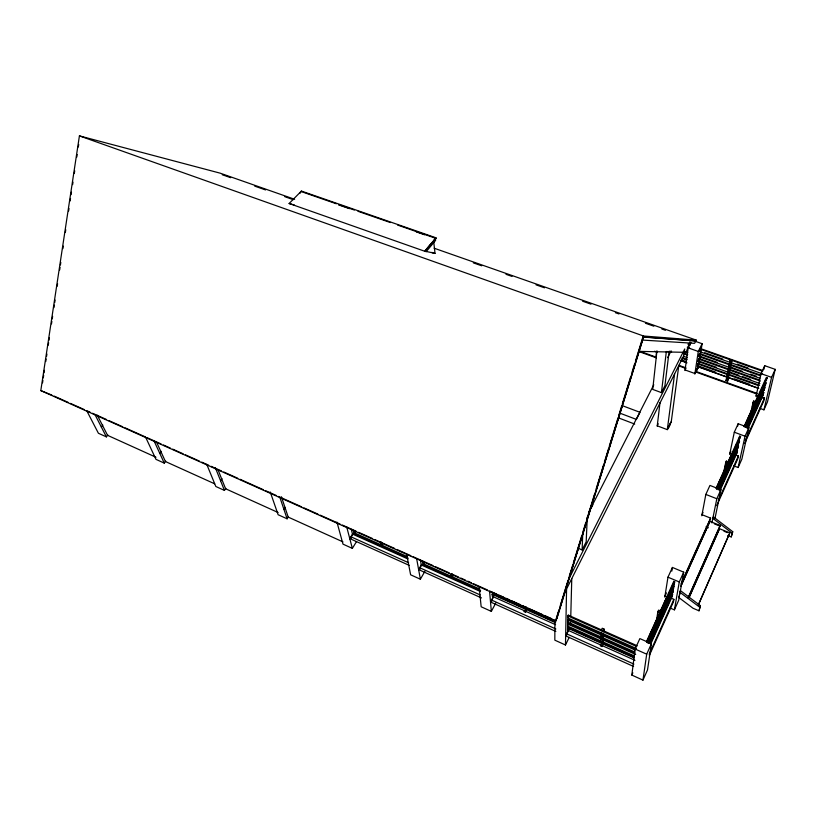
<?xml version="1.0" encoding="UTF-8"?>
<svg xmlns="http://www.w3.org/2000/svg" width="816" height="816" viewBox="0 0 816 816"><rect width="100%" height="100%" fill="white"/><g stroke="black" fill="none" stroke-linecap="round" stroke-linejoin="round"><path stroke-width="1.22" d="M554.911 620.18L554.829 640.172L565.468 644.997L569.201 637.378M565.468 644.997L566.579 588.979M600.8 641.896L569.548 627.902L566.63 633.828L566.579 636.276L633.583 666.468M634.97 660.328L567.548 630.074L567.599 628.096L567.987 627.3L634.45 657.064M634.318 655.942L567.64 626.096L567.681 624.087L568.079 623.291L634.94 653.157M634.807 652.015L567.732 622.067L567.773 620.038L568.171 619.242L646.7 654.177L642.957 680.116L631.829 675.077L635.103 649.006L639.866 638.602L651.423 643.702L647.506 669.946L642.957 680.116M636.47 648.557L567.824 617.998L567.865 615.937L568.262 615.142L637.112 645.721M567.987 627.3L567.548 630.074M568.079 623.291L567.64 626.096M568.171 619.242L567.732 622.067M568.262 615.142L567.824 617.998M569.548 627.902L574.158 630.472M570.537 625.168L570.598 622.659M570.772 616.366L571.771 578.636M578.656 548.464L582.114 549.923L582.757 533.409M587.275 517.109L586.184 541.855L582.114 549.923M600.556 642.131L601.259 632.329M602.33 642.916L603.065 633.124M602.902 643.763L603.095 641.305M603.279 638.857L603.656 633.95M603.84 631.492L604.024 629.044L602.218 628.238L601.443 629.87M656.146 355.531L656.554 351.839M656.951 350.798L652.729 389.405L661.439 392.618L664.928 385.713L669.089 351.614L666.335 351.553L661.439 392.618M657.206 426.176L660.022 402.492M658.257 423.82L657.247 425.83L667.304 429.644L674.587 373.963M671.129 422.708L678.8 365.588M684.981 370.556L688.194 347.881L690.958 342.373M434.122 248.207L696.262 340.119L695.956 340.966L643.436 337.079L555.798 621.098L40.8 390.589L79.417 135.884L220.085 173.145L294.637 199.288M42.534 382.857L42.911 380.348M43.299 377.839L43.676 375.329M44.054 372.82L44.441 370.311M45.767 361.529L46.155 359.02M46.532 356.51L46.91 354.001M48.246 345.219L48.623 342.71M49.011 340.201L49.388 337.691M51.479 323.891L51.867 321.382M52.244 318.872L52.622 316.363M53.958 307.581L54.335 305.072M54.723 302.563L55.1 300.053M57.191 286.253L57.579 283.744M59.67 269.943L60.047 267.434M60.435 264.925L60.812 262.415M62.903 248.615L63.291 246.106M65.382 232.305L65.759 229.796M68.615 210.977L69.003 208.468M70.145 200.94L70.523 198.431M71.094 194.667L71.471 192.158M72.614 184.63L73.001 182.121M74.327 173.339L74.715 170.83M76.806 157.029L77.183 154.52M78.326 146.992L78.713 144.483M656.329 621.721L657.849 611.704L658.583 610.093L660.409 610.878M694.824 374.105L698.282 351.451L702.117 343.709L694.294 340.955M757.982 388.253L698.017 366.782L695.762 371.382L695.671 371.974L756.901 394.006L756.177 395.576L758.227 396.321L757.177 398.616M758.788 388.334L697.415 366.364L697.792 363.946L698.088 363.324L759.614 385.295M759.869 383.51L698.159 361.508L698.537 359.06L698.843 358.448L759.512 380.021M759.778 378.206L698.914 356.602L699.302 354.124L699.608 353.512L760.614 375.115M762.073 373.697L699.679 351.645L700.067 349.146L700.373 348.524L762.919 370.576M659.287 614.989L659.675 612.49L657.849 611.704M698.088 363.324L697.415 366.364M698.159 361.508L698.843 358.448M698.914 356.602L699.608 353.512M700.373 348.524L699.679 351.645M697.741 368.587L698.017 366.782M698.343 368.047L702.117 343.709M664.805 597.118L667.967 577.187L672.425 567.446L683.706 572.159L679.646 594.905M660.848 610.97L667.253 596.527L660.532 611.347M671.823 571.129L672.425 567.446M674.342 583.889L674.699 581.747L673.802 581.369L673.445 583.501L674.342 583.889L647.578 642.977M671.69 594.007L672.578 594.385L672.231 596.445L650.525 644.518M650.066 642.875L672.925 592.314L673.271 590.223L672.384 589.846L670.303 594.446M648.567 643.508L673.628 588.122L673.985 586.01L673.088 585.633L669.416 593.722M671.66 598.403L673.873 599.352L673.435 601.892L649.383 655.37M670.058 607.991L674.404 609.858L679.289 581.951L683.706 572.159M678.769 597.506L680.411 590.611L700.424 605.707L699.006 610.807L693.039 608.257L678.769 597.506L679.453 595.976M679.33 596.649L678.677 600.321L674.404 609.858M727.597 381.184L731.901 360.376L727.597 381.184L725.995 380.613L730.259 359.795L728.647 368.353M727.046 376.921L728.188 370.801M701.801 515.783L705.83 494.425L709.94 485.428L720.905 489.702L714.938 518.65M688.51 597.261L720.202 525.494L709.91 521.373L681.635 584.654M703.015 512.468L702.005 514.682L710.573 518.109L710.348 519.2L681.064 584.297M711.909 522.923L716.825 498.749L720.905 489.702M723.19 474.79L725.72 462.499L726.352 461.101L728.086 461.764M723.823 473.402L726.352 461.101M724.394 477.911L725.669 471.76M726.944 465.62L727.444 463.162L725.72 462.499M725.016 476.524L725.526 474.065M729.657 454.512L734.298 432.205L738.164 423.739L748.874 427.706L741.846 459.194L738.123 467.517L733.523 465.763M737.654 426.166L738.164 423.739M699.006 610.807L700.424 605.707M729.392 459.867L732.105 453.584L727.964 462.723M698.476 604.778L729.81 532.868L719.508 528.727L688.969 597.955M739.184 438.559L739.704 436.162L740.561 436.489L717.499 488.641M719.926 490.773L737.001 452.951L737.501 450.636L736.664 450.32M719.294 489.702L738.511 445.975L737.664 445.648L735.573 450.259M728.209 464.039L738.674 440.936L739.531 441.252L718.141 489.763M735.247 454.777L738.398 455.971L737.766 458.827L716.693 505.685M738.123 467.517L745.039 436.213L748.874 427.706M750.159 415.507L753.086 402.329L753.688 401.013L755.381 401.625M751.291 411.805L751.822 409.408M752.352 407.011L753.688 401.013M755.963 396.535L761.083 373.657L764.725 365.69L775.2 369.362L767.448 401.982L763.939 409.836L759.441 408.204M753.709 407.735L754.78 402.941L753.086 402.329M763.909 369.311L764.725 365.69M758.227 396.321L758.36 395.719L755.749 401.482M748.088 428.39L763.215 394.883L763.766 392.486L762.94 392.19M747.048 428.308L764.888 387.651L764.051 387.355L747.772 423.31M746.436 427.227L765.449 385.213L766.01 382.765L765.184 382.469M745.426 426.992L767.152 377.818L766.316 377.522L744.07 426.554M727.729 535.531L731.218 536.928L732.727 531.695L713.48 516.926L712.837 518.354L732.095 533.134M732.727 531.695L731.218 536.928M761.43 396.831L764.51 397.933L763.817 400.901L744.641 443.547M763.939 409.836L771.589 377.369L775.2 369.362M556.175 618.834L558.787 610.327M560.286 605.472L567.763 581.165M569.262 576.3L572.628 565.366M573.373 562.938L581.594 536.194M583.093 531.338L585.715 522.832M586.459 520.394L594.691 493.66M596.18 488.804L603.656 464.498M604.411 462.07L608.522 448.698M609.266 446.27L617.498 419.526M618.987 414.671L621.608 406.164M622.353 403.736L630.584 376.992M632.074 372.137L634.695 363.63M635.44 361.192L642.916 336.896L647.924 337.263M555.798 621.098L643.538 336.008L696.262 340.119M556.798 618.865L642.62 340.078L694.549 343.342L695.885 340.955M689.928 341.812L686.123 352.359L684.257 352.318M698.098 605.329L729.81 532.868M688.112 597.791L720.202 525.494M689.081 597.343L719.508 528.727M649.169 654.228L673.873 599.352M718.294 500.636L738.398 455.971M745.283 440.66L764.51 397.933M681.197 583.379L710.573 518.109M680.697 586.357L709.91 521.373M649.322 643.192L673.271 590.223M718.723 489.743L738.511 445.975M747.048 427.105L764.888 387.651M650.301 643.702L672.578 594.385M719.875 489.671L737.501 450.636M747.568 428.349L763.766 392.486M646.7 654.177L651.423 643.702M646.415 641.713L673.802 581.369M716.03 488.315L739.704 436.162M646.568 642.11L657.431 618.181M716.56 487.846L724.853 469.567M744.253 426.809L752.087 409.54M631.829 675.077L632.849 672.833M646.629 642.314L647.68 639.999M648.74 637.673L652.423 629.544M653.473 627.229L657.166 619.099M716.448 488.407L725.251 468.996M745.691 423.943L751.954 410.132M650.332 634.46L651.382 632.145M653.483 627.514L656.635 620.568M660.838 611.296L663.989 604.35M666.611 598.556L667.661 596.241M669.242 592.773L672.914 584.664M716.621 488.305L720.293 480.206M722.925 474.422L726.597 466.324M728.168 462.856L729.218 460.54M730.269 458.225L736.562 444.343M745.09 425.544L752.842 408.469M759.553 393.659L761.104 390.252M762.134 387.967L765.745 380.001L766.581 380.297M647.333 642.121L674.699 581.747M716.907 488.651L740.561 436.489M744.916 426.87L767.152 377.818M647.414 642.263L659.471 615.682M660.511 613.367L668.375 596.037M716.683 489.447L719.824 482.521M720.875 480.206L727.158 466.344M745.6 425.666L754.871 405.205M755.902 402.931L758.992 396.107M760.022 393.832L764.663 383.602M648.332 642.661L673.985 586.01M718.08 488.631L739.531 441.252M745.936 427.115L766.01 382.765M648.414 642.794L657.788 622.078M658.838 619.772L665.091 605.962M666.131 603.656L669.253 596.751M718.376 488.254L734.533 452.564M666.427 592.906L664.969 596.098L667.172 597.037M730.84 451.279L729.892 453.37L731.983 454.155M601.045 644.201L600.29 645.803L602.055 646.598L602.81 644.987M725.995 380.613L726.587 379.369M603.248 630.676L604.024 629.044M668.182 427.441L670.568 422.576M565.641 636.307L568.344 630.819M667.304 429.644L671.293 421.546M697.925 367.384L694.916 373.514L685.073 369.964L685.828 368.434L678.769 365.894M668.151 428.777L670.14 424.728M695.936 372.259L697.292 369.505M564.274 593.548L683.798 355.633L684.716 348.973L568.364 580.003M588.52 512.703L653.789 384.795M667.651 357.632L671.119 350.839M591.182 508.021L592.885 504.696M523.852 611.48L525.535 612.235L526.33 610.694M479.125 586.714L481.165 606.778L491.344 611.388L495.812 603.014M555.839 631.441L491.762 602.565L491.538 600.046L494.598 594.344L555.349 621.547M490.569 602.463L493.394 597.179M555.594 624.709L492.293 596.312L492.119 594.272L492.527 593.507L554.839 621.415M451.156 574.393L451.503 576.871L452.309 577.238L452.727 576.484M451.503 576.871L451.37 574.025M406.582 553.931L410.621 574.801L420.373 579.217L425.014 571.139M418.72 570.078L421.658 564.978M480.614 590.631L423.076 564.815L424.136 562.979M481.481 597.934L420.148 570.292L419.689 567.722L421.586 564.417M381.388 545.435L381.817 544.721L382.592 545.068L382.163 545.782L381.388 545.435L380.552 541.742M336.947 522.097L342.995 544.139L352.349 548.383L356.541 541.559M409.153 565.335L351.543 539.376L350.849 536.755L352.818 533.572M349.891 539.05L352.961 534.092M408.092 558.103L354.124 533.888L355.215 532.124M270.259 492.017L278.123 514.733L287.099 518.803L288.487 516.681M283.907 509.306L285.161 507.409M206.754 464.345L215.832 486.499L224.451 490.406L225.879 488.356M220.585 480.767L222.034 478.706M145.35 436.631L155.978 459.357L164.261 463.121L165.719 461.132M159.773 453.359L161.252 451.36M90.199 412.223L86.71 410.662L98.41 433.265L106.386 436.876L107.865 434.959M101.327 427.013L102.826 425.075M436.009 238.405L425.177 251.41L289.119 203.5L301.42 191.066L435.948 237.793L436.009 238.405L397.596 225.063M435.948 237.793L424.687 251.297L426.258 251.583L435.591 240.373L435.387 238.527L433.867 240.343M425.534 250.349L430.838 243.984M299.87 193.392L301.42 191.066M40.8 390.589L51.847 395.066M638.816 351.359L683.043 352.288M650.423 337.447L695.456 340.813M433.684 241.403L435.02 253.368L425.442 251.297L426.258 251.583M289.119 203.5L289.731 203.643M290.098 203.776L291.924 204.224M301.553 191.689L336.365 203.786M338.773 204.622L354.379 210.038M357.979 211.293L390.395 222.554M338.691 204.918L349.442 208.651M416.282 231.887L424.646 234.794M222.258 174.736L230.673 177.684M254.714 186.13L265.537 189.924M284.774 196.676L293.219 199.655M473.321 262.854L481.726 265.812M505.991 274.309L512.009 276.41M536.051 284.855L544.466 287.803M582.593 301.206L590.998 304.154M615.397 312.701L619.007 313.966M645.456 323.248L653.871 326.196M661.837 329.011L665.438 330.276M433.021 252.664L435.02 253.368M431.746 252.389L433.755 253.093M292.669 204.49L294.545 205.153M687.919 344.138L690.326 344.984M700.067 349.146L762.634 371.219M729.657 361.049L731.299 361.631M704.789 352.716L722.782 359.081M737.174 364.16L747.966 367.975M687.266 347.249L689.663 348.095M688.194 347.881L698.282 351.451M761.083 373.657L771.589 377.369M699.302 354.124L760.318 375.748M79.417 135.884L643.538 336.008M699.22 355.98L717.121 362.335M731.432 367.414L742.172 371.219M750.516 374.187L756.483 376.298M685.369 351.788L687.755 352.634M642.916 336.896L643.436 337.079M682.961 352.798L687.715 354.491M683.839 353.828L687.409 355.103M698.537 359.06L760.42 381.072M698.465 360.896L716.264 367.231M730.504 372.31L738.806 375.268M742.366 376.533L750.669 379.491M764.612 384.917L765.449 385.213M669.273 351.206L671.639 352.053M683.502 356.276L687.062 357.551M682.288 357.683L687.021 359.377M681.982 358.295L686.715 359.989M697.792 363.946L758.146 385.499M681.962 360.111L685.491 361.376M700.077 366.598L715.418 372.086M734.298 378.838L749.639 384.326M763.501 389.783L764.327 390.079M680.473 360.305L686.368 362.416M654.595 351.237L656.992 352.104M680.993 360.692L686.99 362.834M762.389 394.587L763.215 394.883M639.979 351.319L656.462 357.255M678.851 365.303L685.919 367.843M695.762 371.382L757.034 393.404M638.744 351.502L656.401 357.857M761.297 397.423L764.368 398.534M734.298 432.205L745.039 436.213M737.164 447.994L738.011 448.31M622.139 405.593L640.009 412.325L636.388 419.414L619.976 413.182M736.165 452.635L737.001 452.951M618.11 417.741L634.715 424.075M705.83 494.425L716.825 498.749M714.347 523.862L720.059 526.147M723.945 531.216L727.372 532.593M706.034 526.799L708.39 527.748M667.967 577.187L679.289 581.951M672.731 587.744L673.628 588.122M672.037 591.937L672.925 592.314M567.865 615.937L636.725 646.547M567.773 620.038L635.062 650.026M567.681 624.087L635.715 654.493M54.172 396.107L68.116 402.349M70.441 403.379L84.385 409.622M92.514 413.263L106.457 419.506M108.783 420.546L122.726 426.778M125.052 427.819L144.809 436.662M147.125 437.702L161.068 443.935M163.394 444.975L170.371 448.096M172.696 449.137L183.151 453.818M185.477 454.859L199.42 461.091M201.746 462.131L208.712 465.253M211.038 466.293L221.493 470.975M223.819 472.015L237.762 478.247M240.088 479.288L263.323 489.692M265.649 490.722L276.104 495.404M278.429 496.444L301.665 506.848M303.991 507.889L317.934 514.121M320.26 515.161L340.017 524.005M342.332 525.045L356.276 531.277M358.601 532.318L372.545 538.56M374.87 539.6L394.628 548.434M396.943 549.474L410.887 555.716M413.212 556.757L432.97 565.59M435.295 566.63L449.239 572.873M451.554 573.913L458.531 577.034M460.856 578.065L465.497 580.145M467.823 581.186L471.311 582.746M473.637 583.787L487.58 590.029M489.906 591.07L496.873 594.191M499.198 595.221L503.849 597.302M506.175 598.342L509.653 599.903M511.979 600.943L520.118 604.585M522.434 605.625L525.922 607.186M528.248 608.226L542.191 614.458M544.517 615.499L551.483 618.62M491.946 592.222L555.614 620.721M603.116 642.937L634.358 656.921M498.076 596.384L523.27 607.675M529.003 610.235L535.877 613.316M538.162 614.346L541.6 615.886M543.895 616.906L554.197 621.527M576.473 631.502L599.607 641.866M603.075 643.416L612.326 647.567M614.642 648.598L621.578 651.709M623.893 652.749L634.297 657.41M492.119 594.272L555.604 622.72M567.599 628.096L634.073 657.88M407.49 556.685L382.378 545.425L381.827 542.956M451.707 576.504L423.606 563.897L423.167 561.398M479.981 589.172L452.523 576.861L452.176 574.382M407.939 558.98L352.492 534.092L351.247 529.258M480.451 591.529L421.27 564.968L420.393 560M350.849 536.755L408.653 562.754M419.689 567.722L480.073 594.884M491.538 600.046L555.849 628.983M566.63 633.828L633.889 664.091M155.989 457.256L107.569 435.336L97.298 415.201M214.69 483.817L165.434 461.53L156.529 442.068M278.103 512.519L225.593 488.764L218.117 470.026M342.944 541.875L288.211 517.099L281.418 496.76M679.718 592.141L699.751 607.247M94.952 414.569L106.386 436.876M153.989 440.773L164.261 463.121M215.363 467.762L224.451 490.406M279.888 497.372L287.099 518.803M346.647 526.728L352.349 548.383M353.195 530.257L354.124 533.888M354.052 530.584L354.674 533.001L381.602 545.078L381.052 542.609M381.337 542.089L382.163 545.782M416.69 558.909L420.373 579.217M422.423 561.071L423.076 564.815M451.799 573.515L452.309 577.238M489.58 591.263L491.344 611.388M525.341 607.206L525.535 612.235M526.187 606.91L526.289 609.43"/></g></svg>
